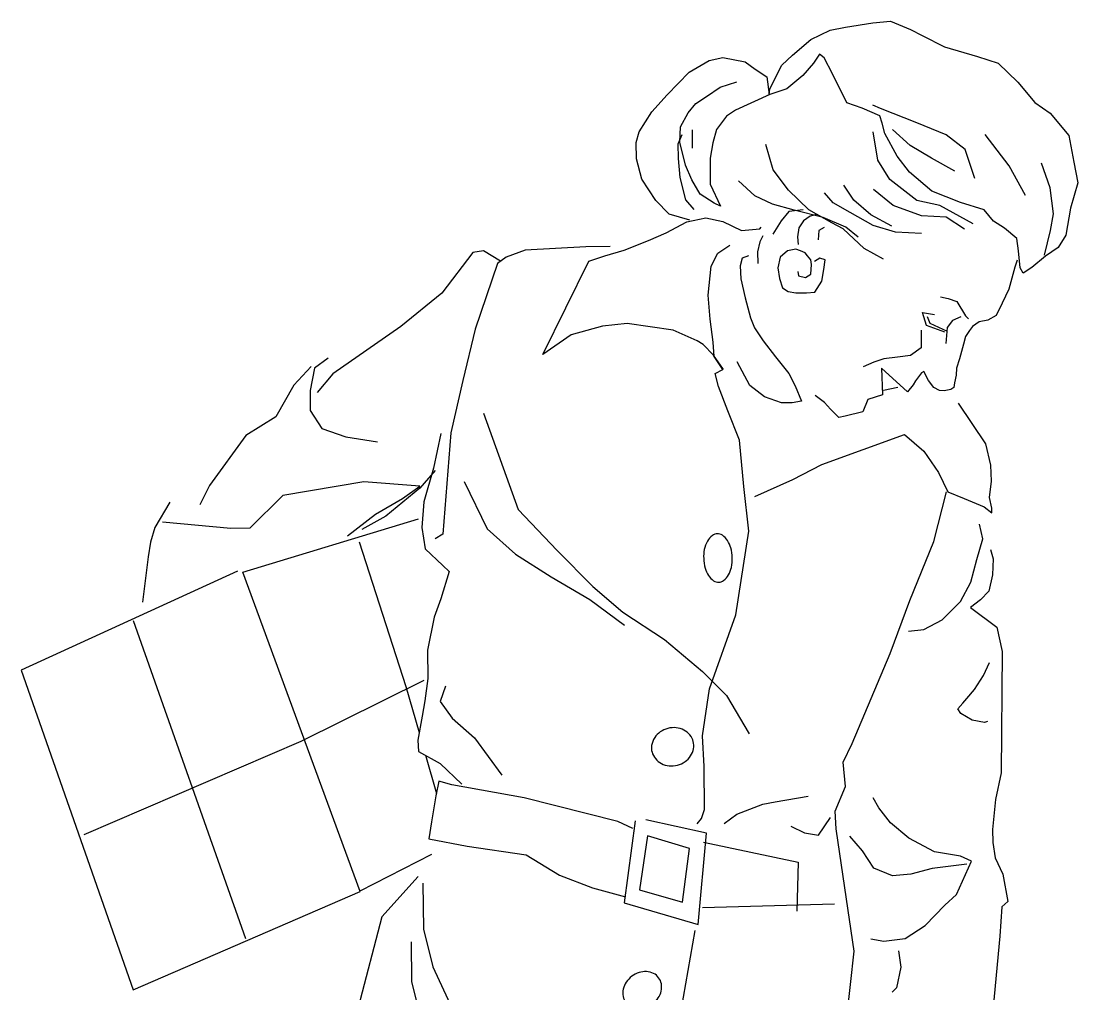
# Model space of a CAD drawing. Header units: metres. Extents: x -0.52 to 0.46, y 0 to 1.73.
# Drawn here: x -0.524 to 0.285, y 0.983 to 1.728 of the extents above; entities that cross this region are included whole.
import ezdxf

# ---------------------------------------------------------------- set-up
doc = ezdxf.new("R2010")
doc.units = ezdxf.units.M
doc.header["$MEASUREMENT"] = 0
doc.layers.get('0').update_dxf_attribs({"linetype": 'CONTINUOUS'})

msp = doc.modelspace()

# ---------------------------------------------------------------- linework, layer by layer
for p, q in [((0.09521, 1.72106), (0.10694, 1.72352)), ((0.10694, 1.72352), (0.12805, 1.72674)), ((0.12805, 1.72674), (0.14146, 1.72804)), ((0.14146, 1.72804), (0.1568, 1.72164)), ((0.08051, 1.71387), (0.09521, 1.72106)), ((0.1568, 1.72164), (0.16573, 1.71703)), ((0.16573, 1.71703), (0.18277, 1.70847)), ((0.06653, 1.70199), (0.08051, 1.71387)), ((0.18277, 1.70847), (0.20818, 1.70099)), ((0.00263, 1.69786), (0.01318, 1.70031)), ((0.01318, 1.70031), (0.03016, 1.69694)), ((0.05838, 1.69436), (0.06653, 1.70199)), ((0.08716, 1.70286), (0.08253, 1.69576)), ((0.09072, 1.69987), (0.08716, 1.70286)), ((0.09721, 1.68768), (0.09072, 1.69987)), ((0.20818, 1.70099), (0.224, 1.69594)), ((-0.01256, 1.68899), (0.00263, 1.69786)), ((0.03016, 1.69694), (0.03793, 1.69114)), ((0.03793, 1.69114), (0.04672, 1.68535)), ((0.05558, 1.68896), (0.05838, 1.69436)), ((0.08253, 1.69576), (0.0744, 1.68629)), ((0.224, 1.69594), (0.23891, 1.68131)), ((-0.02951, 1.67171), (-0.01256, 1.68899)), ((0.04672, 1.68535), (0.04869, 1.67195)), ((0.04916, 1.67598), (0.05558, 1.68896)), ((0.0744, 1.68629), (0.06208, 1.6761)), ((0.10799, 1.66546), (0.09721, 1.68768)), ((0.00054, 1.67031), (0.01105, 1.67746)), ((0.01105, 1.67746), (0.02393, 1.68161)), ((0.04869, 1.67195), (0.04916, 1.67598)), ((0.06208, 1.6761), (0.04919, 1.67195)), ((0.23891, 1.68131), (0.25198, 1.66566)), ((-0.04113, 1.65867), (-0.02951, 1.67171)), ((-0.00763, 1.66487), (0.00054, 1.67031)), ((0.04919, 1.67195), (0.02296, 1.65996)), ((-0.05089, 1.64331), (-0.04113, 1.65867)), ((-0.01344, 1.65776), (-0.00763, 1.66487)), ((0.02296, 1.65996), (0.01596, 1.65519)), ((0.11978, 1.66138), (0.10799, 1.66546)), ((0.13343, 1.65564), (0.11978, 1.66138)), ((0.13388, 1.66101), (0.12798, 1.66381)), ((0.16167, 1.65003), (0.13388, 1.66101)), ((0.25198, 1.66566), (0.2638, 1.65755)), ((-0.01921, 1.64713), (-0.01344, 1.65776)), ((0.01596, 1.65519), (0.00833, 1.64505)), ((0.13516, 1.64978), (0.13343, 1.65564)), ((0.2638, 1.65755), (0.27806, 1.64057)), ((-0.05316, 1.63506), (-0.05089, 1.64331)), ((-0.01977, 1.63538), (-0.01921, 1.64713)), ((-0.01046, 1.64487), (-0.01033, 1.63077)), ((0.00833, 1.64505), (0.00558, 1.63495)), ((0.13191, 1.62155), (0.12818, 1.64317)), ((0.13708, 1.64208), (0.13516, 1.64978)), ((0.15647, 1.63286), (0.14292, 1.64515)), ((0.18408, 1.64085), (0.16167, 1.65003)), ((-0.05304, 1.62265), (-0.05316, 1.63506)), ((-0.02093, 1.6342), (-0.01798, 1.64127)), ((-0.0154, 1.6178), (-0.01977, 1.63538)), ((0.00558, 1.63495), (0.00334, 1.62318)), ((0.14664, 1.62455), (0.13708, 1.64208)), ((0.19879, 1.62974), (0.18408, 1.64085)), ((0.23247, 1.61714), (0.21395, 1.64113)), ((0.27806, 1.64057), (0.28178, 1.61996)), ((-0.02082, 1.62295), (-0.02093, 1.6342)), ((0.05159, 1.61425), (0.04603, 1.63366)), ((0.17301, 1.62312), (0.15647, 1.63286)), ((0.20605, 1.60749), (0.19879, 1.62974)), ((-0.04886, 1.60691), (-0.05304, 1.62265)), ((-0.01951, 1.60837), (-0.02082, 1.62295)), ((0.00334, 1.62318), (0.00345, 1.61144)), ((0.14094, 1.60687), (0.13191, 1.62155)), ((0.15616, 1.61239), (0.14664, 1.62455)), ((0.19072, 1.61322), (0.17301, 1.62312)), ((0.26368, 1.60049), (0.25712, 1.61922)), ((0.28178, 1.61996), (0.28495, 1.60422)), ((-0.0106, 1.6066), (-0.0154, 1.6178)), ((0.00345, 1.61144), (0.00353, 1.60321)), ((0.06349, 1.59858), (0.05159, 1.61425)), ((0.17325, 1.59778), (0.15616, 1.61239)), ((0.24494, 1.59444), (0.23247, 1.61714)), ((-0.03814, 1.59057), (-0.04886, 1.60691)), ((-0.01515, 1.59129), (-0.01951, 1.60837)), ((-0.00412, 1.59559), (-0.0106, 1.6066)), ((0.00353, 1.60321), (0.01124, 1.58634)), ((0.03768, 1.59414), (0.02515, 1.60577)), ((0.1134, 1.59084), (0.10574, 1.60251)), ((0.16157, 1.59062), (0.14094, 1.60687)), ((0.28495, 1.60422), (0.27927, 1.5847)), ((0.00652, 1.58864), (-0.00412, 1.59559)), ((0.05117, 1.58789), (0.03768, 1.59414)), ((0.0789, 1.58346), (0.06349, 1.59858)), ((0.09765, 1.58884), (0.09103, 1.5965)), ((0.14348, 1.58693), (0.12859, 1.5992)), ((0.19515, 1.58926), (0.17325, 1.59778)), ((0.26622, 1.58054), (0.26368, 1.60049)), ((-0.02797, 1.58009), (-0.03814, 1.59057)), ((-0.0087, 1.5838), (-0.01515, 1.59129)), ((0.01124, 1.58634), (0.00652, 1.58864)), ((0.06766, 1.58335), (0.05117, 1.58789)), ((0.11064, 1.58141), (0.09765, 1.58884)), ((0.12643, 1.57972), (0.1134, 1.59084)), ((0.1652, 1.57891), (0.14348, 1.58693)), ((0.17923, 1.58676), (0.16157, 1.59062)), ((0.2047, 1.57291), (0.17923, 1.58676)), ((0.21332, 1.58356), (0.19515, 1.58926)), ((-0.01215, 1.57554), (-0.02797, 1.58009)), ((0.06364, 1.58214), (0.05784, 1.57503)), ((0.07471, 1.58342), (0.06364, 1.58214)), ((0.09003, 1.57769), (0.06766, 1.58335)), ((0.08012, 1.57877), (0.07478, 1.5752)), ((0.09662, 1.57356), (0.0789, 1.58346)), ((0.08481, 1.57999), (0.08012, 1.57877)), ((0.10722, 1.57013), (0.09003, 1.57769)), ((0.12835, 1.57151), (0.11064, 1.58141)), ((0.14245, 1.57114), (0.12643, 1.57972)), ((0.18401, 1.57791), (0.1652, 1.57891)), ((0.19819, 1.56865), (0.18401, 1.57791)), ((0.22046, 1.57474), (0.21332, 1.58356)), ((0.26399, 1.5676), (0.26622, 1.58054)), ((0.27927, 1.5847), (0.27577, 1.56419)), ((-0.03018, 1.56597), (-0.01449, 1.57435)), ((-0.01449, 1.57435), (0.00025, 1.57734)), ((0.00025, 1.57734), (0.0132, 1.57461)), ((0.0132, 1.57461), (0.02736, 1.5677)), ((0.04145, 1.56901), (0.04261, 1.57019)), ((0.05784, 1.57503), (0.05139, 1.5649)), ((0.07131, 1.56979), (0.0702, 1.56273)), ((0.07478, 1.5752), (0.07131, 1.56979)), ((0.09078, 1.56998), (0.0866, 1.56759)), ((0.10539, 1.56894), (0.09662, 1.57356)), ((0.11669, 1.56267), (0.10722, 1.57013)), ((0.14535, 1.56647), (0.12835, 1.57151)), ((0.22873, 1.56961), (0.22046, 1.57474)), ((0.2382, 1.56148), (0.22873, 1.56961)), ((-0.04372, 1.55997), (-0.03018, 1.56597)), ((0.02736, 1.5677), (0.04145, 1.56901)), ((0.04385, 1.56366), (0.04154, 1.55894)), ((0.0702, 1.56273), (0.07093, 1.55687)), ((0.0866, 1.56759), (0.08617, 1.56054)), ((0.12147, 1.55382), (0.10539, 1.56894)), ((0.16533, 1.56549), (0.14535, 1.56647)), ((0.23947, 1.55209), (0.2382, 1.56148)), ((0.25947, 1.54876), (0.26399, 1.5676)), ((0.27577, 1.56419), (0.26999, 1.55473)), ((-0.09184, 1.55532), (-0.1383, 1.55253)), ((-0.07304, 1.5555), (-0.09184, 1.55532)), ((-0.06245, 1.55274), (-0.04372, 1.55997)), ((0.00924, 1.55041), (0.01858, 1.55637)), ((0.04154, 1.55894), (0.03977, 1.55137)), ((0.13615, 1.54574), (0.12147, 1.55382)), ((0.26999, 1.55473), (0.26015, 1.5481)), ((-0.17822, 1.55097), (-0.20193, 1.5197)), ((-0.17001, 1.55222), (-0.17822, 1.55097)), ((-0.15701, 1.54412), (-0.17001, 1.55222)), ((-0.15285, 1.54718), (-0.15935, 1.54242)), ((-0.1383, 1.55253), (-0.15285, 1.54718)), ((-0.08938, 1.54426), (-0.07717, 1.54841)), ((-0.07717, 1.54841), (-0.06245, 1.55274)), ((0.00413, 1.54046), (0.00924, 1.55041)), ((0.02807, 1.54656), (0.02645, 1.54067)), ((0.03275, 1.54828), (0.02807, 1.54656)), ((0.03977, 1.55137), (0.03985, 1.54247)), ((0.05693, 1.54734), (0.05516, 1.5391)), ((0.06275, 1.55209), (0.05693, 1.54734)), ((0.06912, 1.55333), (0.06275, 1.55209)), ((0.07265, 1.55218), (0.06912, 1.55333)), ((0.07619, 1.55054), (0.07265, 1.55218)), ((0.07806, 1.54821), (0.07619, 1.55054)), ((0.08044, 1.54521), (0.07806, 1.54821)), ((0.08748, 1.54645), (0.0833, 1.54406)), ((0.09152, 1.54532), (0.08748, 1.54645)), ((0.09041, 1.53775), (0.09152, 1.54532)), ((0.24077, 1.53919), (0.23947, 1.55209)), ((0.26015, 1.5481), (0.24966, 1.53927)), ((-0.15935, 1.54242), (-0.17649, 1.49225)), ((-0.12462, 1.47277), (-0.08938, 1.54426)), ((0.00199, 1.51812), (0.00413, 1.54046)), ((0.02645, 1.54067), (0.02704, 1.53061)), ((0.05516, 1.5391), (0.05641, 1.53088)), ((0.08098, 1.54169), (0.08044, 1.54521)), ((0.08055, 1.53414), (0.08098, 1.54169)), ((0.08882, 1.52884), (0.09041, 1.53775)), ((0.23673, 1.53965), (0.2322, 1.52266)), ((0.23836, 1.54504), (0.23673, 1.53965)), ((0.24315, 1.53501), (0.24077, 1.53919)), ((0.24966, 1.53927), (0.24315, 1.53501)), ((0.02704, 1.53061), (0.0302, 1.51603)), ((0.05641, 1.53088), (0.05883, 1.52386)), ((0.07046, 1.53639), (0.07116, 1.53287)), ((0.07116, 1.53287), (0.07637, 1.53175)), ((0.07637, 1.53175), (0.08055, 1.53414)), ((0.05883, 1.52386), (0.06305, 1.52105)), ((0.06305, 1.52105), (0.06893, 1.51993)), ((0.08353, 1.52057), (0.08882, 1.52884)), ((0.2322, 1.52266), (0.22693, 1.51203)), ((-0.20193, 1.5197), (-0.2334, 1.49406)), ((0.00334, 1.49984), (0.00199, 1.51812)), ((0.0302, 1.51603), (0.03438, 1.5008)), ((0.06893, 1.51993), (0.07716, 1.52001)), ((0.07716, 1.52001), (0.08353, 1.52057)), ((0.17989, 1.51679), (0.18578, 1.51567)), ((0.18578, 1.51567), (0.19234, 1.51338)), ((0.19234, 1.51338), (0.19883, 1.50237)), ((0.16902, 1.49504), (0.16591, 1.50491)), ((0.16591, 1.50491), (0.17532, 1.50332)), ((0.22693, 1.51203), (0.22232, 1.50259)), ((0.00586, 1.48224), (0.00334, 1.49984)), ((0.03438, 1.5008), (0.03747, 1.49311)), ((0.16967, 1.50178), (0.17161, 1.49672)), ((0.17161, 1.49672), (0.18484, 1.49049)), ((0.18896, 1.49875), (0.18481, 1.49334)), ((0.19531, 1.50166), (0.18896, 1.49875)), ((0.19883, 1.50237), (0.2012, 1.50004)), ((0.20944, 1.49777), (0.20427, 1.4942)), ((0.21598, 1.49901), (0.20944, 1.49777)), ((0.22232, 1.50259), (0.21598, 1.49901)), ((-0.2334, 1.49406), (-0.28541, 1.45782)), ((-0.17649, 1.49225), (-0.18602, 1.45289)), ((-0.07901, 1.49435), (-0.10294, 1.48775)), ((-0.06006, 1.49638), (-0.07901, 1.49435)), ((-0.02477, 1.49135), (-0.06006, 1.49638)), ((-0.00657, 1.4833), (-0.02477, 1.49135)), ((0.03747, 1.49311), (0.04394, 1.48327)), ((0.16486, 1.49147), (0.16491, 1.4861)), ((0.18317, 1.4898), (0.16902, 1.49504)), ((0.18481, 1.49334), (0.18376, 1.48108)), ((0.20195, 1.49115), (0.19898, 1.48643)), ((0.20427, 1.4942), (0.20195, 1.49115)), ((-0.10294, 1.48775), (-0.12462, 1.47277)), ((-0.00185, 1.48049), (-0.00657, 1.4833)), ((0.00647, 1.47117), (0.00586, 1.48224)), ((0.04394, 1.48327), (0.05346, 1.47094)), ((0.16491, 1.4861), (0.16499, 1.47788)), ((0.19736, 1.48054), (0.19444, 1.46943)), ((0.19898, 1.48643), (0.19736, 1.48054)), ((0.00595, 1.47234), (-0.00185, 1.48049)), ((0.16499, 1.47788), (0.15682, 1.47193)), ((-0.28905, 1.47003), (-0.29955, 1.46238)), ((0.01361, 1.46117), (0.00595, 1.47234)), ((0.01311, 1.46116), (0.00647, 1.47117)), ((0.03369, 1.44911), (0.02413, 1.46714)), ((0.05346, 1.47094), (0.06365, 1.45812)), ((0.12868, 1.46696), (0.12049, 1.46336)), ((0.13637, 1.46938), (0.12868, 1.46696)), ((0.14694, 1.47066), (0.13637, 1.46938)), ((0.15682, 1.47193), (0.14694, 1.47066)), ((0.19444, 1.46943), (0.19216, 1.46236)), ((-0.30191, 1.46353), (-0.3152, 1.44931)), ((-0.29955, 1.46238), (-0.30291, 1.44523)), ((-0.28541, 1.45782), (-0.29753, 1.4436)), ((0.00726, 1.45825), (0.01311, 1.46116)), ((0.0097, 1.44821), (0.00726, 1.45825)), ((0.06365, 1.45812), (0.06844, 1.44877)), ((0.1545, 1.44422), (0.1346, 1.46232)), ((0.1346, 1.46232), (0.13546, 1.44185)), ((0.16518, 1.45858), (0.16053, 1.45267)), ((0.16701, 1.45978), (0.16518, 1.45858)), ((0.1706, 1.45276), (0.16701, 1.45978)), ((0.19171, 1.45699), (0.19059, 1.45111)), ((0.19216, 1.46236), (0.19171, 1.45699)), ((-0.3152, 1.44931), (-0.32907, 1.42501)), ((-0.18602, 1.45289), (-0.19503, 1.41286)), ((0.01693, 1.42948), (0.0097, 1.44821)), ((0.04502, 1.44032), (0.03369, 1.44911)), ((0.06844, 1.44877), (0.07325, 1.43707)), ((0.15888, 1.44963), (0.1545, 1.44422)), ((0.16053, 1.45267), (0.15888, 1.44963)), ((0.17468, 1.44743), (0.1706, 1.45276)), ((0.19059, 1.45111), (0.18995, 1.44758)), ((-0.30291, 1.44523), (-0.30277, 1.42996)), ((0.05799, 1.43575), (0.04502, 1.44032)), ((0.09088, 1.43606), (0.08378, 1.44136)), ((0.13546, 1.44185), (0.12425, 1.43822)), ((0.13622, 1.44532), (0.14709, 1.44768)), ((0.1789, 1.44512), (0.17468, 1.44743)), ((0.18248, 1.44498), (0.1789, 1.44512)), ((0.18762, 1.44587), (0.18248, 1.44498)), ((0.18995, 1.44758), (0.18762, 1.44587)), ((0.06621, 1.43582), (0.05799, 1.43575)), ((0.07325, 1.43707), (0.06621, 1.43582)), ((0.09563, 1.4309), (0.09088, 1.43606)), ((0.12425, 1.43822), (0.12032, 1.42879)), ((0.21453, 1.40434), (0.19359, 1.43536)), ((-0.32907, 1.42501), (-0.35192, 1.4107)), ((-0.30277, 1.42996), (-0.29374, 1.41595)), ((-0.17, 1.4277), (-0.14346, 1.35395)), ((0.02587, 1.40725), (0.01693, 1.42948)), ((0.10206, 1.42442), (0.09563, 1.4309)), ((0.10675, 1.42564), (0.10206, 1.42442)), ((0.12032, 1.42879), (0.10675, 1.42564)), ((-0.29374, 1.41595), (-0.27556, 1.40975)), ((-0.35192, 1.4107), (-0.37975, 1.37234)), ((-0.27556, 1.40975), (-0.25135, 1.40578)), ((-0.20275, 1.41212), (-0.20837, 1.38572)), ((-0.19503, 1.41286), (-0.20134, 1.33527)), ((0.08898, 1.38855), (0.1522, 1.41147)), ((0.1522, 1.41147), (0.16692, 1.39869)), ((0.02923, 1.37153), (0.02587, 1.40725)), ((0.21821, 1.38793), (0.21453, 1.40434)), ((0.16692, 1.39869), (0.17832, 1.38235)), ((-0.20718, 1.38388), (-0.2188, 1.37035)), ((-0.20837, 1.38572), (-0.21567, 1.3598)), ((0.06677, 1.37709), (0.08898, 1.38855)), ((0.21883, 1.37569), (0.21821, 1.38793)), ((-0.18478, 1.37537), (-0.16731, 1.33912)), ((0.03753, 1.36389), (0.06677, 1.37709)), ((0.17832, 1.38235), (0.18551, 1.36765)), ((0.21727, 1.36325), (0.21883, 1.37569)), ((-0.37975, 1.37234), (-0.38716, 1.3575)), ((-0.26163, 1.37514), (-0.3238, 1.36465)), ((-0.21881, 1.37202), (-0.26163, 1.37514)), ((-0.2188, 1.37035), (-0.24494, 1.34895)), ((-0.23215, 1.3625), (-0.21881, 1.37202)), ((0.03308, 1.3375), (0.02923, 1.37153)), ((0.17463, 1.32945), (0.18433, 1.36764)), ((0.18551, 1.36765), (0.19781, 1.36257)), ((-0.41018, 1.35963), (-0.42174, 1.34022)), ((-0.3238, 1.36465), (-0.3489, 1.33974)), ((-0.25267, 1.35056), (-0.23215, 1.3625)), ((-0.21567, 1.3598), (-0.21733, 1.34032)), ((0.19781, 1.36257), (0.21314, 1.35617)), ((0.21902, 1.35505), (0.21727, 1.36325)), ((-0.14346, 1.35395), (-0.11379, 1.32251)), ((0.21314, 1.35617), (0.21906, 1.35152)), ((0.21906, 1.35152), (0.21902, 1.35505)), ((-0.3635, 1.3396), (-0.4159, 1.3443)), ((-0.35445, 1.30612), (-0.21975, 1.34684)), ((-0.27416, 1.33391), (-0.25267, 1.35056)), ((-0.24494, 1.34895), (-0.26313, 1.33871)), ((-0.42174, 1.34022), (-0.42515, 1.32894)), ((-0.3489, 1.33974), (-0.3635, 1.3396)), ((-0.21733, 1.34032), (-0.21483, 1.3239)), ((-0.20134, 1.33527), (-0.20718, 1.33169)), ((-0.16731, 1.33912), (-0.14548, 1.31986)), ((0.02312, 1.2733), (0.03308, 1.3375)), ((0.2122, 1.33149), (0.20974, 1.34271)), ((-0.42515, 1.32894), (-0.4269, 1.31785)), ((-0.26539, 1.32929), (-0.2296, 1.21853)), ((0.15626, 1.28447), (0.17463, 1.32945)), ((0.20765, 1.31567), (0.2122, 1.33149)), ((-0.21483, 1.3239), (-0.20111, 1.31111)), ((-0.14548, 1.31986), (-0.1183, 1.3025)), ((-0.11379, 1.32251), (-0.08651, 1.29508)), ((0.21815, 1.32332), (0.22006, 1.31629)), ((-0.4269, 1.31785), (-0.43126, 1.28307)), ((-0.20111, 1.31111), (-0.19637, 1.30645)), ((0.20312, 1.29851), (0.20765, 1.31567)), ((0.22006, 1.31629), (0.21951, 1.30404)), ((-0.35849, 1.30675), (-0.52407, 1.231)), ((-0.26452, 1.06146), (-0.35445, 1.30612)), ((-0.19637, 1.30645), (-0.20272, 1.28575)), ((0.21951, 1.30404), (0.21678, 1.29159)), ((-0.1183, 1.3025), (-0.08876, 1.28516)), ((-0.08651, 1.29508), (-0.06333, 1.27533)), ((0.19503, 1.28366), (0.20312, 1.29851)), ((0.21678, 1.29159), (0.21029, 1.28498)), ((-0.20272, 1.28575), (-0.20779, 1.2716)), ((-0.08876, 1.28516), (-0.06206, 1.26544)), ((0.14138, 1.24388), (0.15626, 1.28447)), ((0.18107, 1.26943), (0.19503, 1.28366)), ((0.21029, 1.28498), (0.2028, 1.27904)), ((0.2028, 1.27904), (0.22291, 1.26396)), ((-0.20779, 1.2716), (-0.21292, 1.24638)), ((-0.06333, 1.27533), (-0.03141, 1.25449)), ((0.00301, 1.21672), (0.02312, 1.2733)), ((-0.43818, 1.26891), (-0.35228, 1.02538)), ((0.15531, 1.26097), (0.16704, 1.26225)), ((0.16704, 1.26225), (0.18107, 1.26943)), ((0.22291, 1.26396), (0.22712, 1.2452)), ((-0.03141, 1.25449), (-0.00232, 1.2301)), ((-0.21292, 1.24638), (-0.21271, 1.22457)), ((0.11216, 1.1748), (0.14138, 1.24388)), ((0.22712, 1.2452), (0.22632, 1.15239)), ((-0.52407, 1.231), (-0.43834, 0.9863)), ((-0.00232, 1.2301), (0.01599, 1.21147)), ((0.21269, 1.22694), (0.2173, 1.23689)), ((-0.30976, 1.17665), (-0.21555, 1.22337)), ((-0.21271, 1.22457), (-0.2149, 1.2076)), ((0.20574, 1.2163), (0.21269, 1.22694)), ((-0.2296, 1.21853), (-0.21944, 1.18323)), ((-0.19906, 1.21882), (-0.20314, 1.20704)), ((-0.00252, 1.18076), (0.00301, 1.21672)), ((0.19994, 1.2092), (0.20574, 1.2163)), ((-0.2149, 1.2076), (-0.21713, 1.19583)), ((-0.20314, 1.20704), (-0.19413, 1.1942)), ((0.01599, 1.21147), (0.03338, 1.18227)), ((0.19296, 1.20141), (0.19695, 1.20565)), ((0.19695, 1.20565), (0.19994, 1.2092)), ((0.19535, 1.19791), (0.19296, 1.20141)), ((0.20412, 1.19279), (0.19535, 1.19791)), ((-0.21713, 1.19583), (-0.22048, 1.1775)), ((-0.19413, 1.1942), (-0.17703, 1.17909)), ((0.21354, 1.19104), (0.20412, 1.19279)), ((0.21588, 1.19173), (0.21354, 1.19104)), ((-0.47589, 1.10526), (-0.30976, 1.17665)), ((-0.22048, 1.1775), (-0.21973, 1.16879)), ((-0.17703, 1.17909), (-0.15612, 1.1506)), ((-0.00112, 1.15727), (-0.00252, 1.18076)), ((0.10525, 1.16064), (0.11216, 1.1748)), ((-0.21973, 1.16879), (-0.20319, 1.15955)), ((-0.21443, 1.16582), (-0.206, 1.13653)), ((-0.20319, 1.15955), (-0.1866, 1.14376)), ((-0.0008, 1.12438), (-0.00112, 1.15727)), ((0.1071, 1.14186), (0.10525, 1.16064)), ((0.22632, 1.15239), (0.22182, 1.13187)), ((-0.20424, 1.14594), (-0.20648, 1.13484)), ((-0.19431, 1.14318), (-0.20424, 1.14594)), ((-0.139, 1.13314), (-0.19431, 1.14318)), ((0.09906, 1.12299), (0.1071, 1.14186)), ((-0.20648, 1.13484), (-0.20982, 1.11484)), ((-0.06717, 1.11503), (-0.139, 1.13314)), ((0.05318, 1.13027), (0.07848, 1.13454)), ((0.1326, 1.12565), (0.12833, 1.13333)), ((0.0239, 1.12059), (0.0438, 1.12833)), ((0.0438, 1.12833), (0.05318, 1.13027)), ((0.14144, 1.11399), (0.1326, 1.12565)), ((0.22182, 1.13187), (0.21969, 1.10886)), ((-0.00657, 1.11325), (-0.00309, 1.11731)), ((-0.00309, 1.11731), (-0.0008, 1.12438)), ((0.01407, 1.11345), (0.0239, 1.12059)), ((0.08631, 1.10474), (0.09558, 1.11825)), ((0.09986, 1.10957), (0.09906, 1.12299)), ((-0.20982, 1.11484), (-0.21204, 1.1019)), ((-0.05588, 1.10976), (-0.06717, 1.11503)), ((-0.05409, 1.11565), (-0.06238, 1.05281)), ((0.00054, 1.10627), (-0.04587, 1.1164)), ((0.0651, 1.11159), (0.07573, 1.10632)), ((0.10667, 1.06432), (0.09986, 1.10957)), ((0.15564, 1.10238), (0.14144, 1.11399)), ((0.21969, 1.10886), (0.21978, 1.09896)), ((-0.21204, 1.1019), (-0.18262, 1.09631)), ((-0.04458, 1.104), (-0.05073, 1.06282)), ((-0.01227, 1.0944), (-0.04458, 1.104)), ((-0.00584, 1.03623), (0.00054, 1.10627)), ((0.07573, 1.10632), (0.08631, 1.10474)), ((0.11999, 1.09264), (0.11049, 1.1038)), ((0.17521, 1.09199), (0.15564, 1.10238)), ((-0.18262, 1.09631), (-0.13742, 1.08969)), ((-0.01775, 1.05324), (-0.01227, 1.0944)), ((-0.00174, 1.0992), (0.07074, 1.08395)), ((0.12885, 1.0793), (0.11999, 1.09264)), ((0.21978, 1.09896), (0.22157, 1.08723)), ((-0.26453, 1.06196), (-0.20958, 1.09017)), ((-0.13742, 1.08969), (-0.11193, 1.07399)), ((0.19521, 1.08866), (0.17521, 1.09199)), ((0.19197, 1.05926), (0.20347, 1.08471)), ((0.20347, 1.08471), (0.19521, 1.08866)), ((0.22157, 1.08723), (0.22757, 1.07487)), ((0.07074, 1.08395), (0.06992, 1.04635)), ((0.143, 1.07356), (0.12885, 1.0793)), ((0.17349, 1.07905), (0.15708, 1.07487)), ((0.19997, 1.08233), (0.17349, 1.07905)), ((-0.21999, 1.07296), (-0.24789, 1.04215)), ((-0.11193, 1.07399), (-0.08666, 1.06433)), ((0.15708, 1.07487), (0.143, 1.07356)), ((0.22757, 1.07487), (0.23129, 1.05376)), ((-0.43834, 0.9863), (-0.26452, 1.06146)), ((-0.21642, 1.06779), (-0.21608, 1.03255)), ((-0.08666, 1.06433), (-0.06125, 1.05752)), ((-0.05073, 1.06282), (-0.01775, 1.05324)), ((0.11368, 1.01572), (0.10667, 1.06432)), ((-0.06238, 1.05281), (-0.00584, 1.03623)), ((-0.00244, 1.04919), (0.09856, 1.05199)), ((0.18315, 1.05095), (0.19197, 1.05926)), ((0.23129, 1.05376), (0.22663, 1.04969)), ((0.16803, 1.03554), (0.18315, 1.05095)), ((0.22663, 1.04969), (0.22517, 1.02735)), ((-0.24789, 1.04215), (-0.26603, 0.97267)), ((-0.21608, 1.03255), (-0.20876, 1.00376)), ((-0.01864, 0.97032), (-0.00814, 1.03151)), ((0.15285, 1.02549), (0.16803, 1.03554)), ((-0.22539, 1.02306), (-0.2251, 0.99252)), ((0.12651, 1.02524), (0.13643, 1.02349)), ((0.13643, 1.02349), (0.15285, 1.02549)), ((0.22517, 1.02735), (0.21816, 0.95194)), ((0.1061, 0.94802), (0.11368, 1.01572)), ((0.14774, 1.01604), (0.14954, 1.00364)), ((-0.20876, 1.00376), (-0.17398, 0.9289)), ((0.14954, 1.00364), (0.14616, 0.98784)), ((-0.2251, 0.99252), (-0.21777, 0.96255)), ((0.14616, 0.98784), (0.14267, 0.98428))]:
    msp.add_line(p, q)
for points in [[(0.00893, 1.33543, 0.154523), (0.00514, 1.33411, 0.106798), (0.00137, 1.32978, 0.073342), (-0.00103, 1.32338, 0.073719), (-0.00147, 1.31659, 0.059854), (-0.00037, 1.30917, 0.073342), (0.00209, 1.30356, 0.106798), (0.0061, 1.29945, 0.154523), (0.00996, 1.29835, 0.154523), (0.01375, 1.29967, 0.106798), (0.01752, 1.30399, 0.073342), (0.01967, 1.30973, 0.059854), (0.02036, 1.31719, 0.059854), (0.01926, 1.3246, 0.073342), (0.0168, 1.33021, 0.106798), (0.01279, 1.33432, 0.154523)], [(-0.02892, 1.18638, 0.088766), (-0.03474, 1.1837, 0.093917), (-0.03899, 1.17936, 0.102256), (-0.0414, 1.17337, 0.128415), (-0.04101, 1.16822, 0.109051), (-0.03846, 1.16322, 0.102256), (-0.03381, 1.15947, 0.093917), (-0.02799, 1.15776, 0.088766), (-0.0216, 1.15825, 0.088766), (-0.01578, 1.16094, 0.093917), (-0.01153, 1.16527, 0.102256), (-0.0093, 1.17081, 0.109051), (-0.00951, 1.17641, 0.109051), (-0.01205, 1.18141, 0.102256), (-0.01671, 1.18516, 0.093917), (-0.02252, 1.18687, 0.088766)], [(-0.06115, 0.97646, 0.115055), (-0.05725, 0.97321, 0.10388), (-0.05182, 0.97178, 0.091198), (-0.04557, 0.9726, 0.100662), (-0.04058, 0.97542, 0.083889), (-0.0363, 0.97996, 0.091198), (-0.03403, 0.98524, 0.10388), (-0.03393, 0.99086, 0.115055), (-0.03599, 0.9955, 0.115055), (-0.0399, 0.99875, 0.10388), (-0.04533, 1.00018, 0.091198), (-0.05103, 0.99943, 0.083889), (-0.05657, 0.99655, 0.083889), (-0.06085, 0.992, 0.091198), (-0.06312, 0.98672, 0.10388), (-0.06322, 0.98111, 0.115055)]]:
    msp.add_lwpolyline(points, format="xyb", close=True)

doc.saveas('drawing.dxf')
